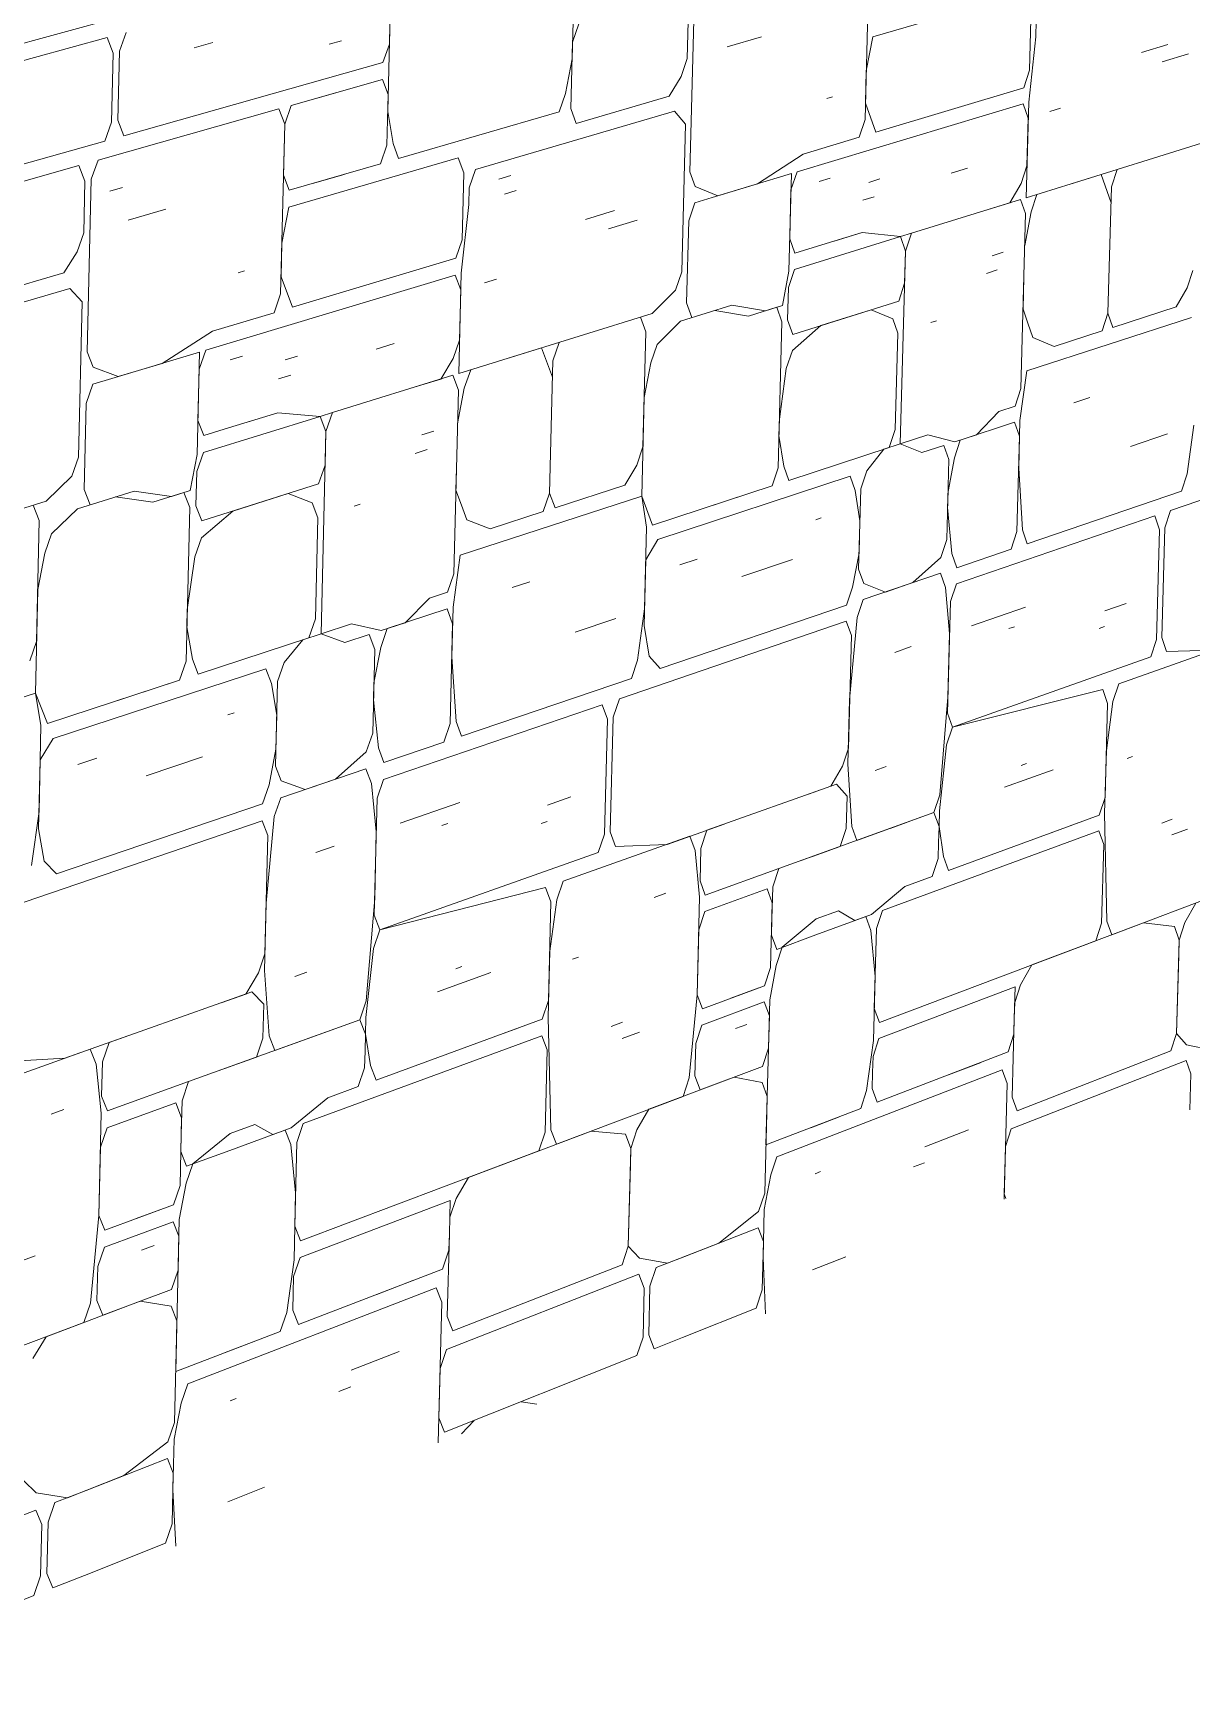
# Model space of a CAD drawing. Header units: inches. Extents: x 205 to 211, y -138 to -29.
# Drawn here: x 205.7007 to 205.7487, y -29.4737 to -29.4054 of the extents above; entities that cross this region are included whole.
import ezdxf

# ---------------------------------------------------------------- set-up
doc = ezdxf.new("R2010")
doc.units = ezdxf.units.IN
doc.header["$MEASUREMENT"] = 0
doc.layers.add('A-WALL-PATT', color=111, linetype='Continuous', lineweight=13)
doc.layers.add('L-SITE-WALL', color=31, linetype='Continuous', lineweight=13)

# ---------------------------------------------------------------- blocks, each defined once
blk = doc.blocks.new('FP_15-Looking North')
at = {"layer": 'A-WALL-PATT', "lineweight": 9}
for p, q in [((205.735352, -29.402299), (205.735174, -29.409008)), ((205.71552, -29.403087), (205.715452, -29.405884)), ((205.735493, -29.405588), (205.741862, -29.40373)), ((205.698991, -29.406197), (205.704284, -29.404756)), ((205.723078, -29.404428), (205.723026, -29.406493)), ((205.727799, -29.40648), (205.727852, -29.404436)), ((205.728089, -29.404368), (205.727914, -29.411176)), ((205.742068, -29.404326), (205.741996, -29.406971)), ((205.742256, -29.405582), (205.742274, -29.404921)), ((205.697904, -29.407213), (205.703743, -29.405615)), ((205.703989, -29.406258), (205.703743, -29.405615)), ((205.704529, -29.405399), (205.704251, -29.406186)), ((205.715469, -29.405185), (205.715384, -29.40868)), ((205.723044, -29.405805), (205.723304, -29.405048)), ((205.729459, -29.406), (205.730874, -29.405592)), ((205.735227, -29.406997), (205.735493, -29.405588)), ((205.74196, -29.408292), (205.742256, -29.405582)), ((205.703923, -29.40912), (205.703989, -29.406258)), ((205.704251, -29.406186), (205.704185, -29.409046)), ((205.707358, -29.406038), (205.708133, -29.405824)), ((205.712952, -29.405888), (205.713457, -29.405747)), ((205.715452, -29.405884), (205.715184, -29.406654)), ((205.723044, -29.405805), (205.722974, -29.408557)), ((205.746639, -29.406233), (205.747735, -29.405904)), ((205.747498, -29.406623), (205.74859, -29.406294)), ((205.715184, -29.406654), (205.704431, -29.409687)), ((205.723026, -29.406493), (205.722749, -29.40794)), ((205.727543, -29.407231), (205.727799, -29.40648)), ((205.735192, -29.408338), (205.735227, -29.406997)), ((205.741996, -29.406971), (205.741753, -29.407699)), ((205.711379, -29.408427), (205.715167, -29.407354)), ((205.715167, -29.407354), (205.715401, -29.407981)), ((205.727049, -29.408051), (205.727543, -29.407231)), ((205.712395, -29.408139), (205.713911, -29.40771)), ((205.715401, -29.407981), (205.71535, -29.410078)), ((205.722749, -29.40794), (205.722488, -29.408698)), ((205.727049, -29.408051), (205.7232, -29.409174)), ((205.732354, -29.411188), (205.741735, -29.40836)), ((205.733589, -29.408147), (205.733821, -29.408078)), ((205.735617, -29.40954), (205.735192, -29.408338)), ((205.741753, -29.407699), (205.735617, -29.40954)), ((205.741735, -29.40836), (205.741942, -29.408953)), ((205.741851, -29.412255), (205.74196, -29.408292)), ((205.703366, -29.410698), (205.71087, -29.408572)), ((205.704185, -29.409046), (205.704431, -29.409687)), ((205.71087, -29.408572), (205.711108, -29.409204)), ((205.711108, -29.409204), (205.711379, -29.408427)), ((205.715384, -29.40868), (205.7156, -29.410005)), ((205.715833, -29.410631), (205.722488, -29.408698)), ((205.72727, -29.408664), (205.719026, -29.41108)), ((205.7232, -29.409174), (205.722974, -29.408557)), ((205.72727, -29.408664), (205.727729, -29.409205)), ((205.735174, -29.409008), (205.734925, -29.409748)), ((205.741887, -29.410935), (205.741942, -29.408953)), ((205.742837, -29.408682), (205.743283, -29.408547)), ((205.703645, -29.409909), (205.703923, -29.40912)), ((205.711108, -29.409204), (205.71094, -29.416246)), ((205.711058, -29.411318), (205.711108, -29.409204)), ((205.727572, -29.415329), (205.727729, -29.409205)), ((205.697807, -29.411555), (205.703645, -29.409909)), ((205.71535, -29.410078), (205.715083, -29.410849)), ((205.7156, -29.410005), (205.715833, -29.410631)), ((205.732605, -29.410444), (205.734925, -29.409748)), ((205.743637, -29.411702), (205.749133, -29.41)), ((205.702577, -29.410922), (205.697791, -29.412278)), ((205.702824, -29.411563), (205.702577, -29.410922)), ((205.703087, -29.411489), (205.703366, -29.410698)), ((205.711279, -29.412652), (205.718302, -29.410603)), ((205.715083, -29.410849), (205.711295, -29.411948)), ((205.718302, -29.410603), (205.718532, -29.411225)), ((205.719026, -29.41108), (205.718762, -29.411846)), ((205.732605, -29.410444), (205.730715, -29.411682)), ((205.738747, -29.41124), (205.739427, -29.411032)), ((205.741887, -29.410935), (205.741645, -29.411664)), ((205.745392, -29.411808), (205.745631, -29.411085)), ((205.702775, -29.413711), (205.702824, -29.411563)), ((205.703087, -29.411489), (205.702923, -29.418641)), ((205.711295, -29.411948), (205.711058, -29.411318)), ((205.712311, -29.411654), (205.713575, -29.411287)), ((205.718532, -29.411225), (205.718464, -29.413999)), ((205.719993, -29.411483), (205.720483, -29.411339)), ((205.727914, -29.411176), (205.728134, -29.411785)), ((205.732121, -29.411258), (205.728828, -29.412251)), ((205.730715, -29.411682), (205.729065, -29.412179)), ((205.732015, -29.415302), (205.732121, -29.411258)), ((205.732103, -29.411933), (205.732354, -29.411188)), ((205.733268, -29.41158), (205.733732, -29.411439)), ((205.735333, -29.411619), (205.735793, -29.411479)), ((205.741178, -29.412464), (205.741645, -29.411664)), ((205.744968, -29.41129), (205.741851, -29.412255)), ((205.745374, -29.412463), (205.744968, -29.41129)), ((205.703858, -29.411979), (205.704381, -29.411829)), ((205.718745, -29.412539), (205.718762, -29.411846)), ((205.720221, -29.412102), (205.720711, -29.411957)), ((205.728828, -29.412251), (205.728117, -29.412465)), ((205.729065, -29.412179), (205.728134, -29.411785)), ((205.73205, -29.413955), (205.732103, -29.411933)), ((205.735085, -29.412359), (205.735546, -29.412218)), ((205.741627, -29.412325), (205.737098, -29.413728)), ((205.740052, -29.412813), (205.741178, -29.412464)), ((205.741627, -29.412325), (205.741833, -29.412915)), ((205.742057, -29.412846), (205.742299, -29.412117)), ((205.745392, -29.411808), (205.745247, -29.417047)), ((205.70461, -29.413181), (205.706172, -29.41273)), ((205.710991, -29.414135), (205.711279, -29.412652)), ((205.718429, -29.415386), (205.718745, -29.412539)), ((205.72358, -29.413152), (205.724787, -29.41279)), ((205.727862, -29.413217), (205.728117, -29.412465)), ((205.741833, -29.412915), (205.741635, -29.42017)), ((205.742057, -29.412846), (205.741797, -29.414235)), ((205.702495, -29.414504), (205.702775, -29.413711)), ((205.724529, -29.413547), (205.725731, -29.413185)), ((205.727862, -29.413217), (205.727774, -29.416616)), ((205.735049, -29.413698), (205.733197, -29.414269)), ((205.733893, -29.414055), (205.735049, -29.413698)), ((205.735049, -29.413698), (205.73664, -29.413869)), ((205.73664, -29.413869), (205.737098, -29.413728)), ((205.736851, -29.414465), (205.737098, -29.413728)), ((205.701952, -29.415373), (205.702495, -29.414504)), ((205.710957, -29.415542), (205.710991, -29.414135)), ((205.718464, -29.413999), (205.718199, -29.414767)), ((205.73205, -29.413955), (205.732266, -29.414557)), ((205.73664, -29.413869), (205.732248, -29.41523)), ((205.732266, -29.414557), (205.733197, -29.414269)), ((205.736851, -29.414465), (205.736637, -29.422461)), ((205.73664, -29.413869), (205.736851, -29.414465)), ((205.736816, -29.415799), (205.736851, -29.414465)), ((205.718199, -29.414767), (205.711432, -29.416797)), ((205.740449, -29.414659), (205.740899, -29.414517)), ((205.701952, -29.415373), (205.697695, -29.416615)), ((205.707834, -29.418579), (205.718182, -29.41546)), ((205.709185, -29.415368), (205.709442, -29.415292)), ((205.711432, -29.416797), (205.710957, -29.415542)), ((205.718182, -29.41546), (205.718412, -29.416078)), ((205.718327, -29.419542), (205.718429, -29.415385)), ((205.719398, -29.41578), (205.71989, -29.415631)), ((205.727316, -29.416083), (205.727572, -29.415329)), ((205.731746, -29.416722), (205.732015, -29.415302)), ((205.731997, -29.415976), (205.732248, -29.41523)), ((205.736816, -29.415799), (205.736569, -29.416538)), ((205.740206, -29.415391), (205.740656, -29.415249)), ((205.741761, -29.415555), (205.741725, -29.416874)), ((205.748534, -29.415988), (205.748769, -29.415268)), ((205.702199, -29.416013), (205.693078, -29.418686)), ((205.702199, -29.416013), (205.702709, -29.416574)), ((205.71094, -29.416246), (205.710669, -29.417026)), ((205.718361, -29.418157), (205.718412, -29.416078)), ((205.726344, -29.417059), (205.727316, -29.416083)), ((205.731997, -29.415976), (205.731962, -29.417323)), ((205.732177, -29.417922), (205.736569, -29.416538)), ((205.748534, -29.415988), (205.74808, -29.416778)), ((205.702563, -29.423007), (205.702709, -29.416574)), ((205.708108, -29.417795), (205.710669, -29.417026)), ((205.720295, -29.418932), (205.726344, -29.417059)), ((205.725866, -29.417207), (205.726088, -29.417814)), ((205.729651, -29.416706), (205.727519, -29.417369)), ((205.727774, -29.416616), (205.727994, -29.417221)), ((205.728942, -29.416926), (205.730339, -29.417162)), ((205.729651, -29.416706), (205.731044, -29.416942)), ((205.730339, -29.417162), (205.731512, -29.416795)), ((205.731044, -29.416942), (205.731746, -29.416722)), ((205.731512, -29.416795), (205.731728, -29.417396)), ((205.733341, -29.417556), (205.735421, -29.4169)), ((205.735421, -29.4169), (205.736322, -29.417277)), ((205.741725, -29.416874), (205.741931, -29.417462)), ((205.741877, -29.419438), (205.748714, -29.417217)), ((205.745247, -29.417047), (205.745008, -29.417772)), ((205.745247, -29.417047), (205.745449, -29.41763)), ((205.74808, -29.416778), (205.745449, -29.41763)), ((205.708108, -29.417795), (205.706024, -29.419125)), ((205.726088, -29.417814), (205.725966, -29.422583)), ((205.727519, -29.417369), (205.726549, -29.418347)), ((205.731728, -29.417396), (205.73157, -29.423455)), ((205.731962, -29.417323), (205.732177, -29.417922)), ((205.73216, -29.418595), (205.733341, -29.417556)), ((205.736322, -29.417277), (205.736533, -29.417872)), ((205.736426, -29.42187), (205.736533, -29.417872)), ((205.737903, -29.417436), (205.738131, -29.417363)), ((205.741931, -29.417462), (205.742137, -29.418049)), ((205.745008, -29.417772), (205.743011, -29.418418)), ((205.70756, -29.419365), (205.707834, -29.418579)), ((205.714896, -29.418528), (205.715647, -29.418299)), ((205.718361, -29.418157), (205.718097, -29.418926)), ((205.72176, -29.418479), (205.718327, -29.419542)), ((205.722212, -29.419702), (205.72176, -29.418479)), ((205.72223, -29.419015), (205.72249, -29.418253)), ((205.726549, -29.418347), (205.726292, -29.419102)), ((205.731909, -29.419342), (205.73216, -29.418595)), ((205.743011, -29.418418), (205.742137, -29.418049)), ((205.702923, -29.418641), (205.70317, -29.419276)), ((205.704201, -29.419675), (205.70317, -29.419276)), ((205.707576, -29.418657), (205.703939, -29.419753)), ((205.706024, -29.419125), (205.704201, -29.419675)), ((205.707477, -29.422903), (205.707576, -29.418657)), ((205.708846, -29.418976), (205.709358, -29.41882)), ((205.711128, -29.418982), (205.711636, -29.418828)), ((205.717585, -29.419772), (205.718097, -29.418926)), ((205.72223, -29.419015), (205.722092, -29.424507)), ((205.726292, -29.419102), (205.726018, -29.42054)), ((205.703939, -29.419753), (205.703153, -29.41999)), ((205.70751, -29.421488), (205.70756, -29.419365)), ((205.710857, -29.419763), (205.711365, -29.419607)), ((205.71808, -29.419618), (205.713087, -29.421165)), ((205.716344, -29.420156), (205.717585, -29.419772)), ((205.71808, -29.419618), (205.71831, -29.420234)), ((205.718557, -29.420158), (205.71882, -29.419389)), ((205.731909, -29.419342), (205.731622, -29.421436)), ((205.741877, -29.419438), (205.741599, -29.421488)), ((205.702874, -29.420784), (205.703153, -29.41999)), ((205.71831, -29.420234), (205.718123, -29.427843)), ((205.718557, -29.420158), (205.718276, -29.421619)), ((205.726018, -29.42054), (205.725914, -29.424626)), ((205.741393, -29.420903), (205.741635, -29.42017)), ((205.743828, -29.420754), (205.744493, -29.420536)), ((205.702874, -29.420784), (205.702793, -29.424354)), ((205.712582, -29.421322), (205.707735, -29.422823)), ((205.710823, -29.421169), (205.708779, -29.421799)), ((205.709548, -29.421562), (205.710823, -29.421169)), ((205.710823, -29.421169), (205.712582, -29.421322)), ((205.712582, -29.421322), (205.713087, -29.421165)), ((205.712582, -29.421322), (205.712818, -29.421943)), ((205.712818, -29.421943), (205.713087, -29.421165)), ((205.7398, -29.42208), (205.740719, -29.421123)), ((205.740719, -29.421123), (205.741393, -29.420903)), ((205.70751, -29.421488), (205.707751, -29.422116)), ((205.707751, -29.422116), (205.708779, -29.421799)), ((205.712818, -29.421943), (205.712616, -29.430333)), ((205.712784, -29.423343), (205.712818, -29.421943)), ((205.71679, -29.422085), (205.717286, -29.421929)), ((205.731622, -29.421436), (205.731605, -29.422109)), ((205.73618, -29.422611), (205.736426, -29.42187)), ((205.741375, -29.421562), (205.739122, -29.422303)), ((205.741375, -29.421562), (205.741581, -29.422147)), ((205.741599, -29.421488), (205.741545, -29.423464)), ((205.748804, -29.421687), (205.748532, -29.423706)), ((205.716525, -29.422858), (205.717021, -29.422701)), ((205.72571, -29.423341), (205.725966, -29.422583)), ((205.731605, -29.422109), (205.731803, -29.423379)), ((205.732019, -29.423975), (205.73618, -29.422611)), ((205.73595, -29.422686), (205.735243, -29.423579)), ((205.736637, -29.422461), (205.73595, -29.422686)), ((205.73595, -29.422686), (205.73618, -29.422611)), ((205.736637, -29.422461), (205.737778, -29.422087)), ((205.737533, -29.422826), (205.736637, -29.422461)), ((205.738442, -29.422527), (205.737533, -29.422826)), ((205.737778, -29.422087), (205.738896, -29.422377)), ((205.738442, -29.422527), (205.738651, -29.423115)), ((205.738878, -29.42304), (205.739122, -29.422303)), ((205.738896, -29.422377), (205.7398, -29.42208)), ((205.741473, -29.426097), (205.741581, -29.422147)), ((205.746184, -29.422564), (205.747716, -29.422051)), ((205.747843, -29.425225), (205.756399, -29.422304)), ((205.702283, -29.423802), (205.702563, -29.423007)), ((205.707186, -29.424398), (205.707477, -29.422903)), ((205.70746, -29.42361), (205.707735, -29.422823)), ((205.712784, -29.423343), (205.712515, -29.424122)), ((205.718242, -29.423003), (205.718208, -29.424386)), ((205.72571, -29.423341), (205.725213, -29.424177)), ((205.731803, -29.423379), (205.732019, -29.423975)), ((205.738562, -29.426427), (205.738651, -29.423115)), ((205.738878, -29.42304), (205.738616, -29.42444)), ((205.701212, -29.424843), (205.702283, -29.423802)), ((205.70746, -29.42361), (205.707427, -29.425024)), ((205.726578, -29.426431), (205.734552, -29.423807)), ((205.73157, -29.423455), (205.731318, -29.424204)), ((205.734552, -29.423807), (205.734765, -29.424399)), ((205.734995, -29.424323), (205.735243, -29.42358)), ((205.741545, -29.423464), (205.741697, -29.426021)), ((205.748532, -29.423706), (205.748296, -29.424428)), ((205.704869, -29.424416), (205.702514, -29.425149)), ((205.702793, -29.424354), (205.703039, -29.424986)), ((205.704086, -29.42466), (205.705633, -29.424883)), ((205.704869, -29.424416), (205.70641, -29.42464)), ((205.705633, -29.424883), (205.706928, -29.424478)), ((205.70641, -29.42464), (205.707186, -29.424398)), ((205.706928, -29.424478), (205.707169, -29.425105)), ((205.707668, -29.42565), (205.712515, -29.424122)), ((205.708953, -29.425245), (205.711248, -29.424521)), ((205.711248, -29.424521), (205.712245, -29.424902)), ((205.718208, -29.424386), (205.718437, -29.424999)), ((205.718386, -29.427072), (205.725914, -29.424626)), ((205.722092, -29.424507), (205.721832, -29.425271)), ((205.722092, -29.424507), (205.722318, -29.425114)), ((205.725213, -29.424177), (205.722318, -29.425114)), ((205.725914, -29.424625), (205.726118, -29.425908)), ((205.725914, -29.424626), (205.726357, -29.42583)), ((205.726357, -29.42583), (205.731318, -29.424204)), ((205.731318, -29.424204), (205.728496, -29.425129)), ((205.734765, -29.424399), (205.73496, -29.425658)), ((205.734995, -29.424323), (205.734907, -29.42766)), ((205.738616, -29.42444), (205.738598, -29.425102)), ((205.741903, -29.426603), (205.748296, -29.424428)), ((205.69452, -29.426916), (205.701212, -29.424843)), ((205.700683, -29.425007), (205.700932, -29.425641)), ((205.702514, -29.425149), (205.701444, -29.426192)), ((205.707169, -29.425105), (205.707021, -29.431466)), ((205.707427, -29.425024), (205.707668, -29.42565)), ((205.707652, -29.426356), (205.708953, -29.425245)), ((205.712245, -29.424902), (205.712481, -29.425521)), ((205.713992, -29.425041), (205.714243, -29.424961)), ((205.718437, -29.424999), (205.718667, -29.42561)), ((205.721832, -29.425271), (205.719633, -29.425983)), ((205.738598, -29.425102), (205.738771, -29.427012)), ((205.747843, -29.425225), (205.747606, -29.425949)), ((205.700932, -29.425641), (205.700818, -29.430651)), ((205.712381, -29.429717), (205.712481, -29.425521)), ((205.719633, -29.425983), (205.718667, -29.42561)), ((205.726118, -29.425908), (205.726031, -29.429307)), ((205.733129, -29.425604), (205.733361, -29.425527)), ((205.73496, -29.425658), (205.734925, -29.426993)), ((205.738961, -29.428258), (205.747188, -29.425449)), ((205.741231, -29.426831), (205.741473, -29.426097)), ((205.741903, -29.426603), (205.741697, -29.426021)), ((205.747188, -29.425449), (205.747388, -29.426024)), ((205.747388, -29.426024), (205.747261, -29.430569)), ((205.747606, -29.425949), (205.747479, -29.430492)), ((205.701444, -29.426192), (205.701164, -29.42699)), ((205.707378, -29.427144), (205.707652, -29.426356)), ((205.726578, -29.426431), (205.726084, -29.427268)), ((205.738317, -29.427166), (205.738562, -29.426427)), ((205.701164, -29.42699), (205.700867, -29.428505)), ((205.707378, -29.427144), (205.70707, -29.429347)), ((205.718386, -29.427072), (205.718089, -29.429225)), ((205.726084, -29.427268), (205.726014, -29.429986)), ((205.727495, -29.427474), (205.728207, -29.427238)), ((205.730058, -29.42796), (205.732164, -29.427255)), ((205.734925, -29.426993), (205.734659, -29.428405)), ((205.737162, -29.428215), (205.738317, -29.427166)), ((205.738771, -29.427012), (205.738979, -29.427597)), ((205.738979, -29.427597), (205.741231, -29.426831)), ((205.717859, -29.428615), (205.718123, -29.427843)), ((205.734907, -29.42766), (205.735119, -29.428249)), ((205.738299, -29.427828), (205.735101, -29.428916)), ((205.738299, -29.427828), (205.738508, -29.428413)), ((205.700867, -29.428505), (205.70077, -29.432796)), ((205.717116, -29.428858), (205.717859, -29.428615)), ((205.720544, -29.428417), (205.721276, -29.428176)), ((205.734659, -29.428405), (205.734411, -29.429151)), ((205.735119, -29.428249), (205.736019, -29.428604)), ((205.736019, -29.428604), (205.737162, -29.428215)), ((205.738508, -29.428413), (205.738681, -29.43032)), ((205.738717, -29.428997), (205.738961, -29.428258)), ((205.70707, -29.429347), (205.707054, -29.430053)), ((205.717842, -29.429306), (205.715359, -29.430123)), ((205.716106, -29.429877), (205.717116, -29.428858)), ((205.717842, -29.429306), (205.718072, -29.429916)), ((205.718089, -29.429225), (205.718037, -29.431297)), ((205.726031, -29.429307), (205.72574, -29.431426)), ((205.726677, -29.431781), (205.734411, -29.429151)), ((205.734854, -29.429661), (205.735101, -29.428916)), ((205.738592, -29.433625), (205.738717, -29.428997)), ((205.739585, -29.430007), (205.741831, -29.429231)), ((205.745123, -29.429386), (205.746002, -29.429079)), ((205.707054, -29.430053), (205.707278, -29.431382)), ((205.712111, -29.430498), (205.712381, -29.429717)), ((205.712616, -29.430333), (205.713874, -29.429921)), ((205.713874, -29.429921), (205.715109, -29.430205)), ((205.715093, -29.4309), (205.715359, -29.430123)), ((205.715109, -29.430205), (205.716106, -29.429877)), ((205.717969, -29.434058), (205.718072, -29.429916)), ((205.723148, -29.430272), (205.724834, -29.429708)), ((205.724988, -29.43303), (205.734393, -29.429818)), ((205.726014, -29.429986), (205.726218, -29.431264)), ((205.734393, -29.429818), (205.734606, -29.430407)), ((205.734854, -29.429661), (205.734535, -29.433074)), ((205.741141, -29.430121), (205.741365, -29.430043)), ((205.744884, -29.430115), (205.745105, -29.430038)), ((205.700537, -29.431451), (205.700818, -29.430651)), ((205.70752, -29.432003), (205.712111, -29.430498)), ((205.711858, -29.430581), (205.711081, -29.431531)), ((205.712616, -29.430333), (205.711858, -29.430581)), ((205.711858, -29.430581), (205.712111, -29.430498)), ((205.713606, -29.4307), (205.712616, -29.430333)), ((205.714609, -29.43037), (205.713606, -29.4307)), ((205.714609, -29.43037), (205.714843, -29.430983)), ((205.715093, -29.4309), (205.714809, -29.432373)), ((205.734606, -29.430407), (205.734482, -29.435074)), ((205.736406, -29.431106), (205.737091, -29.430869)), ((205.738681, -29.43032), (205.73861, -29.432964)), ((205.750475, -29.430712), (205.745692, -29.432411)), ((205.747261, -29.430569), (205.747024, -29.431295)), ((205.747479, -29.430492), (205.747679, -29.431064)), ((205.707021, -29.431466), (205.706746, -29.432257)), ((205.707278, -29.431382), (205.70752, -29.432003)), ((205.710811, -29.432315), (205.711081, -29.431531)), ((205.714758, -29.434457), (205.714843, -29.430983)), ((205.718037, -29.431297), (205.718216, -29.433975)), ((205.72574, -29.431426), (205.725484, -29.432187)), ((205.726218, -29.431264), (205.726677, -29.431781)), ((205.7388, -29.434205), (205.747024, -29.431295)), ((205.747679, -29.431064), (205.749613, -29.431019)), ((205.701265, -29.434053), (205.706746, -29.432257)), ((205.701513, -29.43468), (205.710319, -29.431782)), ((205.706746, -29.432257), (205.703629, -29.433278)), ((205.710319, -29.431782), (205.710557, -29.432399)), ((205.718445, -29.434581), (205.725484, -29.432187)), ((205.692441, -29.435502), (205.70077, -29.432796)), ((205.70077, -29.432796), (205.701265, -29.434053)), ((205.70077, -29.432796), (205.701001, -29.434139)), ((205.710557, -29.432399), (205.710777, -29.433716)), ((205.710811, -29.432315), (205.710727, -29.435817)), ((205.714809, -29.432373), (205.714792, -29.433068)), ((205.745032, -29.432646), (205.7388, -29.434205)), ((205.745032, -29.432646), (205.745234, -29.433219)), ((205.745454, -29.43314), (205.745692, -29.432411)), ((205.708754, -29.433693), (205.70901, -29.433608)), ((205.714792, -29.433068), (205.714991, -29.435067)), ((205.715207, -29.43637), (205.724267, -29.433276)), ((205.724267, -29.433276), (205.72449, -29.433875)), ((205.724988, -29.43303), (205.724731, -29.433792)), ((205.734535, -29.433074), (205.734464, -29.43574)), ((205.73861, -29.432964), (205.738276, -29.437009)), ((205.7388, -29.434205), (205.738592, -29.433625)), ((205.745126, -29.437125), (205.745234, -29.433219)), ((205.745454, -29.43314), (205.74518, -29.435172)), ((205.701001, -29.434139), (205.700921, -29.437709)), ((205.710777, -29.433716), (205.710744, -29.435117)), ((205.717706, -29.434832), (205.717969, -29.434058)), ((205.718445, -29.434581), (205.718216, -29.433975)), ((205.72449, -29.433875), (205.72437, -29.438638)), ((205.724731, -29.433792), (205.72461, -29.438553)), ((205.738556, -29.434946), (205.7388, -29.434205)), ((205.701513, -29.43468), (205.700969, -29.435567)), ((205.714491, -29.435236), (205.714758, -29.434457)), ((205.715224, -29.435676), (205.717706, -29.434832)), ((205.738556, -29.434946), (205.738259, -29.437669)), ((205.700969, -29.435567), (205.700904, -29.438423)), ((205.702532, -29.435757), (205.703318, -29.435497)), ((205.70537, -29.43622), (205.707694, -29.435443)), ((205.710744, -29.435117), (205.710457, -29.436603)), ((205.713221, -29.436358), (205.714492, -29.435236)), ((205.714991, -29.435067), (205.715224, -29.435676)), ((205.734482, -29.435074), (205.734234, -29.435821)), ((205.74518, -29.435172), (205.745108, -29.437776)), ((205.74604, -29.435505), (205.746259, -29.435426)), ((205.710727, -29.435817), (205.710965, -29.436431)), ((205.714475, -29.435931), (205.710948, -29.437131)), ((205.711961, -29.436786), (205.713221, -29.436358)), ((205.714475, -29.435931), (205.714708, -29.43654)), ((205.733754, -29.436652), (205.734234, -29.435821)), ((205.734464, -29.43574), (205.734623, -29.438321)), ((205.735595, -29.435998), (205.736053, -29.435835)), ((205.740962, -29.436694), (205.742969, -29.43597)), ((205.741651, -29.435796), (205.741874, -29.435716)), ((205.710457, -29.436603), (205.710186, -29.43739)), ((205.710965, -29.436431), (205.711961, -29.436786)), ((205.714708, -29.43654), (205.714907, -29.438536)), ((205.714941, -29.437149), (205.715207, -29.43637)), ((205.728619, -29.438476), (205.733985, -29.43657)), ((205.732829, -29.436981), (205.733754, -29.436652)), ((205.733985, -29.43657), (205.734429, -29.437072)), ((205.738032, -29.437751), (205.738276, -29.437009)), ((205.700921, -29.437709), (205.700608, -29.439939)), ((205.701646, -29.440294), (205.710186, -29.43739)), ((205.710677, -29.437917), (205.710948, -29.437131)), ((205.714823, -29.442003), (205.714941, -29.437149)), ((205.715903, -29.438192), (205.718377, -29.437337)), ((205.722008, -29.437438), (205.722976, -29.437101)), ((205.734429, -29.437072), (205.734393, -29.438404)), ((205.738259, -29.437669), (205.738241, -29.438329)), ((205.745126, -29.437125), (205.744888, -29.437856)), ((205.699782, -29.441637), (205.710169, -29.43809)), ((205.710169, -29.43809), (205.710407, -29.438704)), ((205.710677, -29.437917), (205.71034, -29.441503)), ((205.717621, -29.438282), (205.717868, -29.438197)), ((205.721748, -29.438206), (205.721991, -29.438122)), ((205.726962, -29.439065), (205.729326, -29.438225)), ((205.738032, -29.437751), (205.731596, -29.440072)), ((205.734393, -29.438404), (205.734145, -29.439153)), ((205.734623, -29.438321), (205.734836, -29.438904)), ((205.734836, -29.438904), (205.738032, -29.437751)), ((205.736211, -29.438408), (205.736895, -29.438161)), ((205.738241, -29.438329), (205.738032, -29.437751)), ((205.738223, -29.43899), (205.738241, -29.438329)), ((205.738241, -29.438329), (205.738431, -29.439567)), ((205.73864, -29.440144), (205.744888, -29.437856)), ((205.742897, -29.438585), (205.744005, -29.43818)), ((205.745108, -29.437776), (205.745201, -29.442246)), ((205.747479, -29.438189), (205.747914, -29.438028)), ((205.700904, -29.438423), (205.701136, -29.43976)), ((205.710407, -29.438704), (205.71029, -29.443601)), ((205.714907, -29.438536), (205.71484, -29.44131)), ((205.72791, -29.438728), (205.722649, -29.440597)), ((205.72437, -29.438638), (205.724112, -29.439403)), ((205.72461, -29.438553), (205.724832, -29.439148)), ((205.724832, -29.439148), (205.726962, -29.439065)), ((205.72791, -29.438728), (205.728129, -29.439318)), ((205.728366, -29.439234), (205.728619, -29.438476)), ((205.735893, -29.441807), (205.744869, -29.438507)), ((205.738223, -29.43899), (205.738205, -29.43965)), ((205.744869, -29.438507), (205.745071, -29.439077)), ((205.744981, -29.442328), (205.745071, -29.439077)), ((205.747896, -29.438675), (205.748547, -29.438434)), ((205.701136, -29.43976), (205.701646, -29.440294)), ((205.712398, -29.439403), (205.713154, -29.439142)), ((205.715055, -29.442608), (205.724112, -29.439403)), ((205.728313, -29.441256), (205.728129, -29.439318)), ((205.728331, -29.440583), (205.728366, -29.439234)), ((205.734145, -29.439153), (205.732526, -29.439737)), ((205.73299, -29.439569), (205.733684, -29.439319)), ((205.738205, -29.43965), (205.737961, -29.440393)), ((205.738431, -29.439567), (205.73864, -29.440144)), ((205.728549, -29.441171), (205.731596, -29.440072)), ((205.731596, -29.440072), (205.731346, -29.440826)), ((205.737961, -29.440393), (205.736824, -29.440809)), ((205.721922, -29.440855), (205.715055, -29.442608)), ((205.721922, -29.440855), (205.722147, -29.441452)), ((205.72239, -29.441365), (205.722649, -29.440597)), ((205.726434, -29.441264), (205.72691, -29.441093)), ((205.728331, -29.440583), (205.728549, -29.441171)), ((205.731113, -29.44091), (205.728532, -29.441845)), ((205.731113, -29.44091), (205.731328, -29.441496)), ((205.731346, -29.440826), (205.731311, -29.442165)), ((205.736824, -29.440809), (205.735436, -29.441975)), ((205.745403, -29.442812), (205.750183, -29.441009)), ((205.71034, -29.441503), (205.710274, -29.4443)), ((205.71484, -29.44131), (205.714489, -29.445556)), ((205.722045, -29.445546), (205.722147, -29.441452)), ((205.72239, -29.441365), (205.722096, -29.443499)), ((205.728209, -29.445298), (205.728313, -29.441257)), ((205.731258, -29.444173), (205.731328, -29.441496)), ((205.731311, -29.442165), (205.731328, -29.441496)), ((205.733151, -29.442154), (205.734075, -29.441816)), ((205.734075, -29.441816), (205.734747, -29.442228)), ((205.735647, -29.442554), (205.735893, -29.441807)), ((205.748438, -29.442306), (205.748889, -29.441497)), ((205.715055, -29.442608), (205.714823, -29.442003)), ((205.728278, -29.442604), (205.728532, -29.441845)), ((205.731311, -29.442165), (205.731293, -29.442835)), ((205.731741, -29.443333), (205.733151, -29.442154)), ((205.735436, -29.441975), (205.733133, -29.442821)), ((205.734747, -29.442228), (205.735206, -29.442059)), ((205.735206, -29.442059), (205.735418, -29.442638)), ((205.742086, -29.444063), (205.746716, -29.442317)), ((205.744981, -29.442328), (205.744743, -29.443061)), ((205.745201, -29.442245), (205.745403, -29.442812)), ((205.746716, -29.442317), (205.748004, -29.44247)), ((205.748004, -29.44247), (205.748203, -29.443033)), ((205.748438, -29.442306), (205.748203, -29.443033)), ((205.714789, -29.443389), (205.715055, -29.442608)), ((205.728278, -29.442604), (205.728209, -29.445298)), ((205.731293, -29.442835), (205.731509, -29.443418)), ((205.731509, -29.443418), (205.733133, -29.442821)), ((205.735418, -29.442638), (205.735594, -29.444543)), ((205.735647, -29.442554), (205.735558, -29.445869)), ((205.735769, -29.446445), (205.744743, -29.443061)), ((205.748203, -29.443033), (205.748094, -29.446903)), ((205.748203, -29.443033), (205.748185, -29.443678)), ((205.71029, -29.443601), (205.710019, -29.44439)), ((205.714789, -29.443389), (205.714472, -29.446249)), ((205.722096, -29.443499), (205.722027, -29.446228)), ((205.723046, -29.443831), (205.723287, -29.443744)), ((205.731491, -29.444087), (205.731741, -29.443333)), ((205.748094, -29.446903), (205.748185, -29.443678)), ((205.709494, -29.44527), (205.710019, -29.44439)), ((205.710274, -29.4443), (205.710461, -29.447004)), ((205.711524, -29.444549), (205.712029, -29.444369)), ((205.717451, -29.445175), (205.719662, -29.444377)), ((205.718207, -29.44422), (205.718453, -29.444132)), ((205.731007, -29.444929), (205.731258, -29.444173)), ((205.731491, -29.444087), (205.731223, -29.445511)), ((205.735594, -29.444543), (205.735523, -29.447194)), ((205.741623, -29.444885), (205.742086, -29.444063)), ((205.703824, -29.447284), (205.709748, -29.445179)), ((205.709748, -29.445179), (205.71024, -29.445698)), ((205.728427, -29.445884), (205.731007, -29.444929)), ((205.729603, -29.445449), (205.730774, -29.445015)), ((205.735752, -29.447108), (205.7414, -29.44497)), ((205.7414, -29.44497), (205.741364, -29.446279)), ((205.741382, -29.445624), (205.741623, -29.444885)), ((205.708472, -29.445633), (205.709494, -29.44527)), ((205.71024, -29.445698), (205.710207, -29.447095)), ((205.714222, -29.446339), (205.714489, -29.445556)), ((205.722045, -29.445546), (205.721785, -29.446317)), ((205.727886, -29.448752), (205.728209, -29.445298)), ((205.728209, -29.445298), (205.728427, -29.445884)), ((205.72841, -29.446557), (205.73099, -29.445598)), ((205.73099, -29.445598), (205.731206, -29.44618)), ((205.731223, -29.445511), (205.731065, -29.451528)), ((205.735558, -29.445869), (205.735769, -29.446445)), ((205.741364, -29.446279), (205.741382, -29.445624)), ((205.714222, -29.446339), (205.707124, -29.4489)), ((205.710698, -29.447611), (205.714222, -29.446339)), ((205.714455, -29.446942), (205.714222, -29.446339)), ((205.714472, -29.446249), (205.714455, -29.446942)), ((205.714904, -29.448836), (205.721785, -29.446317)), ((205.722027, -29.446228), (205.722149, -29.450908)), ((205.724642, -29.446614), (205.725121, -29.446438)), ((205.728157, -29.447318), (205.72841, -29.446557)), ((205.729803, -29.446703), (205.730271, -29.446529)), ((205.731171, -29.447518), (205.731206, -29.44618)), ((205.741364, -29.446279), (205.741274, -29.449549)), ((205.741346, -29.446933), (205.741364, -29.446279)), ((205.701994, -29.447934), (205.704605, -29.447006)), ((205.703547, -29.448084), (205.703824, -29.447284)), ((205.710207, -29.447095), (205.709936, -29.447885)), ((205.710461, -29.447004), (205.710698, -29.447611)), ((205.711879, -29.450634), (205.721768, -29.446999)), ((205.712215, -29.447064), (205.712969, -29.446791)), ((205.714439, -29.447634), (205.714455, -29.446942)), ((205.714455, -29.446942), (205.714671, -29.448236)), ((205.719594, -29.447119), (205.720814, -29.446672)), ((205.721768, -29.446999), (205.721993, -29.447591)), ((205.725103, -29.447115), (205.725819, -29.44685)), ((205.735523, -29.447194), (205.735241, -29.449269)), ((205.735505, -29.447857), (205.735752, -29.447108)), ((205.741346, -29.446933), (205.741105, -29.447673)), ((205.747859, -29.447632), (205.748094, -29.446903)), ((205.748094, -29.446903), (205.748509, -29.447379)), ((205.703041, -29.447562), (205.697226, -29.449628)), ((205.699637, -29.448064), (205.701994, -29.447934)), ((205.703041, -29.447562), (205.703286, -29.448177)), ((205.709936, -29.447885), (205.70815, -29.44853)), ((205.714439, -29.447634), (205.714422, -29.448327)), ((205.721907, -29.450999), (205.721993, -29.447591)), ((205.728157, -29.447318), (205.728122, -29.448663)), ((205.731171, -29.447518), (205.73092, -29.448274)), ((205.735488, -29.448519), (205.735505, -29.447857)), ((205.735681, -29.449756), (205.741105, -29.447673)), ((205.741479, -29.450116), (205.747859, -29.447632)), ((205.748509, -29.447379), (205.74957, -29.447601)), ((205.703499, -29.450208), (205.703286, -29.448177)), ((205.703515, -29.4495), (205.703547, -29.448084)), ((205.708662, -29.448345), (205.709427, -29.448069)), ((205.714422, -29.448327), (205.714155, -29.449111)), ((205.714671, -29.448236), (205.714904, -29.448836)), ((205.72834, -29.449247), (205.73092, -29.448274)), ((205.740863, -29.448414), (205.731513, -29.452016)), ((205.735488, -29.448519), (205.73547, -29.449181)), ((205.738634, -29.448622), (205.739985, -29.448103)), ((205.740863, -29.448414), (205.741069, -29.448982)), ((205.741238, -29.450857), (205.748491, -29.448023)), ((205.748491, -29.448023), (205.748689, -29.448582)), ((205.748689, -29.448582), (205.748647, -29.450076)), ((205.703759, -29.450114), (205.707124, -29.4489)), ((205.707124, -29.4489), (205.70685, -29.449696)), ((205.714155, -29.449111), (205.712902, -29.449569)), ((205.726209, -29.450051), (205.729751, -29.448715)), ((205.727886, -29.448752), (205.727632, -29.449514)), ((205.728122, -29.448663), (205.72834, -29.449247)), ((205.729751, -29.448715), (205.730902, -29.448943)), ((205.730902, -29.448943), (205.731118, -29.449523)), ((205.734994, -29.450019), (205.735241, -29.449269)), ((205.73547, -29.449181), (205.735681, -29.449756)), ((205.741069, -29.448982), (205.740938, -29.453777)), ((205.703515, -29.4495), (205.703759, -29.450114)), ((205.706593, -29.449789), (205.703743, -29.450821)), ((205.706593, -29.449789), (205.706834, -29.450398)), ((205.70685, -29.449696), (205.706817, -29.451101)), ((205.712902, -29.449569), (205.711374, -29.450819)), ((205.722374, -29.451497), (205.727632, -29.449514)), ((205.731065, -29.451528), (205.734994, -29.450019)), ((205.7311, -29.450192), (205.731118, -29.449523)), ((205.741274, -29.449549), (205.741479, -29.450116)), ((205.70142, -29.450253), (205.701945, -29.450064)), ((205.703401, -29.454451), (205.703499, -29.450208)), ((205.706768, -29.453209), (205.706834, -29.450398)), ((205.706817, -29.451101), (205.706834, -29.450398)), ((205.708851, -29.451053), (205.70987, -29.45068)), ((205.70987, -29.45068), (205.710615, -29.451098)), ((205.71161, -29.451422), (205.711879, -29.450634)), ((205.725716, -29.450906), (205.726209, -29.450051)), ((205.7311, -29.450192), (205.731013, -29.453532)), ((205.732922, -29.450815), (205.734076, -29.450372)), ((205.703466, -29.451622), (205.703743, -29.450821)), ((205.706817, -29.451101), (205.706801, -29.451804)), ((205.707299, -29.452317), (205.708851, -29.451053)), ((205.711374, -29.450819), (205.708835, -29.451753)), ((205.710615, -29.451098), (205.711121, -29.450912)), ((205.711121, -29.450912), (205.711358, -29.451515)), ((205.718723, -29.452874), (205.723819, -29.450952)), ((205.721907, -29.450999), (205.721648, -29.451771)), ((205.722149, -29.450908), (205.722374, -29.451497)), ((205.723819, -29.450952), (205.725239, -29.451087)), ((205.725239, -29.451087), (205.72546, -29.451673)), ((205.725716, -29.450906), (205.72546, -29.451673)), ((205.737658, -29.451604), (205.739464, -29.450901)), ((205.741238, -29.450857), (205.740997, -29.451598)), ((205.703466, -29.451622), (205.703401, -29.454451)), ((205.706801, -29.451804), (205.707042, -29.452412)), ((205.707042, -29.452412), (205.708835, -29.451753)), ((205.711358, -29.451515), (205.71156, -29.453509)), ((205.71161, -29.451422), (205.711527, -29.4549)), ((205.711762, -29.4555), (205.721648, -29.451771)), ((205.72546, -29.451673), (205.725356, -29.455727)), ((205.72546, -29.451673), (205.725443, -29.452349)), ((205.731513, -29.452016), (205.731263, -29.452774)), ((205.740997, -29.451598), (205.740944, -29.453559)), ((205.707025, -29.453114), (205.707299, -29.452317)), ((205.725356, -29.455727), (205.725443, -29.452349)), ((205.733101, -29.452721), (205.733331, -29.452632)), ((205.737187, -29.45244), (205.737641, -29.452263)), ((205.706494, -29.454006), (205.706768, -29.453209)), ((205.707025, -29.453114), (205.706735, -29.454613)), ((205.718216, -29.453745), (205.718723, -29.452874)), ((205.731263, -29.452774), (205.730995, -29.454199)), ((205.703645, -29.455061), (205.706494, -29.454006)), ((205.704944, -29.45458), (205.706236, -29.454102)), ((205.71156, -29.453509), (205.711494, -29.45629)), ((205.711746, -29.456194), (205.71797, -29.453838)), ((205.71797, -29.453838), (205.717936, -29.455211)), ((205.717953, -29.454525), (205.718216, -29.453745)), ((205.731013, -29.453532), (205.730762, -29.45429)), ((205.740944, -29.453559), (205.74101, -29.453742)), ((205.703059, -29.458082), (205.703401, -29.454451)), ((205.703401, -29.454451), (205.703645, -29.455061)), ((205.703629, -29.455767), (205.706478, -29.454709)), ((205.706478, -29.454709), (205.706719, -29.455315)), ((205.706735, -29.454613), (205.706587, -29.460927)), ((205.717936, -29.455211), (205.717953, -29.454525)), ((205.729107, -29.455598), (205.730762, -29.45429)), ((205.730995, -29.454199), (205.730943, -29.456202)), ((205.706686, -29.456719), (205.706719, -29.455315)), ((205.711527, -29.4549), (205.711762, -29.4555)), ((205.717936, -29.455211), (205.717851, -29.458639)), ((205.717919, -29.455897), (205.717936, -29.455211)), ((205.730745, -29.454958), (205.727695, -29.45615)), ((205.730745, -29.454958), (205.73096, -29.455534)), ((205.699973, -29.456421), (205.700764, -29.456128)), ((205.703352, -29.456571), (205.703629, -29.455767)), ((205.70517, -29.455893), (205.705688, -29.4557)), ((205.717919, -29.455897), (205.717656, -29.456677)), ((205.725101, -29.456495), (205.725356, -29.455727)), ((205.725356, -29.455727), (205.725816, -29.456217)), ((205.726511, -29.456613), (205.727695, -29.45615)), ((205.726985, -29.456427), (205.729107, -29.455598)), ((205.730908, -29.457536), (205.73096, -29.455534)), ((205.732995, -29.456709), (205.734377, -29.456162)), ((205.703352, -29.456571), (205.70332, -29.457984)), ((205.706686, -29.456719), (205.706412, -29.457518)), ((205.711494, -29.45629), (205.711191, -29.458471)), ((205.711477, -29.456985), (205.711746, -29.456194)), ((205.711679, -29.458972), (205.717656, -29.456677)), ((205.71808, -29.459229), (205.725101, -29.456495)), ((205.725816, -29.456217), (205.726985, -29.456427)), ((205.726256, -29.457379), (205.726511, -29.456613)), ((205.730943, -29.456202), (205.731047, -29.458525)), ((205.703564, -29.458592), (205.706412, -29.457518)), ((205.717393, -29.457458), (205.707085, -29.46143)), ((205.71146, -29.45768), (205.711477, -29.456985)), ((205.714934, -29.457722), (205.716423, -29.457151)), ((205.717393, -29.457458), (205.717622, -29.458049)), ((205.717818, -29.46001), (205.725798, -29.456891)), ((205.725798, -29.456891), (205.726019, -29.457472)), ((205.726019, -29.457472), (205.725967, -29.459494)), ((205.726256, -29.457379), (205.726205, -29.4594)), ((205.70121, -29.45948), (205.705121, -29.458004)), ((205.703059, -29.458082), (205.702782, -29.458887)), ((205.70332, -29.457984), (205.703564, -29.458592)), ((205.705121, -29.458004), (205.706396, -29.458219)), ((205.71146, -29.45768), (205.711444, -29.458374)), ((205.717622, -29.458049), (205.717478, -29.463884)), ((205.730908, -29.457536), (205.730658, -29.458296)), ((205.696971, -29.461078), (205.702782, -29.458887)), ((205.706396, -29.458219), (205.706637, -29.458823)), ((205.70662, -29.459525), (205.706637, -29.458823)), ((205.710922, -29.459263), (205.711191, -29.458471)), ((205.711444, -29.458374), (205.711679, -29.458972)), ((205.717851, -29.458639), (205.71808, -29.459229)), ((205.727608, -29.459508), (205.730658, -29.458296)), ((205.700668, -29.460388), (205.70121, -29.45948)), ((205.70662, -29.459525), (205.706538, -29.46303)), ((205.706587, -29.460927), (205.710922, -29.459263)), ((205.725712, -29.460262), (205.725967, -29.459494)), ((205.726205, -29.4594), (205.726425, -29.459979)), ((205.726425, -29.459979), (205.727608, -29.459508)), ((205.708636, -29.46014), (205.709909, -29.459652)), ((205.71387, -29.460869), (205.71586, -29.460094)), ((205.717818, -29.46001), (205.717555, -29.460792)), ((205.725712, -29.460262), (205.717733, -29.463435)), ((205.717555, -29.460792), (205.717504, -29.462848)), ((205.707085, -29.46143), (205.706812, -29.46223)), ((205.713354, -29.461755), (205.713854, -29.461559)), ((205.706812, -29.46223), (205.706522, -29.46373)), ((205.708842, -29.462136), (205.709097, -29.462037)), ((205.720907, -29.462173), (205.721558, -29.462281)), ((205.717504, -29.462848), (205.717733, -29.463435)), ((205.71844, -29.463506), (205.718959, -29.462948)), ((205.706538, -29.46303), (205.706265, -29.463831)), ((205.70444, -29.465238), (205.706265, -29.463831)), ((205.706522, -29.46373), (205.706473, -29.465832)), ((205.706248, -29.464532), (205.702881, -29.465848)), ((205.706248, -29.464532), (205.706489, -29.465131)), ((205.700292, -29.465454), (205.700802, -29.465958)), ((205.702097, -29.466154), (205.70444, -29.465238)), ((205.70644, -29.467232), (205.706489, -29.465131)), ((205.708743, -29.466319), (205.710267, -29.465716)), ((205.700802, -29.465958), (205.702097, -29.466154)), ((205.701295, -29.467169), (205.701573, -29.466359)), ((205.701573, -29.466359), (205.702881, -29.465848)), ((205.706473, -29.465832), (205.706593, -29.468163)), ((205.691961, -29.470115), (205.700786, -29.466666)), ((205.700786, -29.466666), (205.701032, -29.467271)), ((205.701032, -29.467271), (205.700984, -29.469394)), ((205.701295, -29.467169), (205.701247, -29.46929)), ((205.70644, -29.467232), (205.706166, -29.468034)), ((205.7028, -29.469373), (205.706166, -29.468034)), ((205.700705, -29.470206), (205.700984, -29.469394)), ((205.701247, -29.46929), (205.701493, -29.469893)), ((205.701493, -29.469893), (205.7028, -29.469373)), ((205.700705, -29.470206), (205.691883, -29.473714))]:
    blk.add_line(p, q, dxfattribs=at)

msp = doc.modelspace()

# ---------------------------------------------------------------- block references
at = {"layer": 'L-SITE-WALL', "lineweight": 9}
msp.add_blockref('FP_15-Looking North', (0, 0), dxfattribs=at)

doc.saveas('drawing.dxf')
